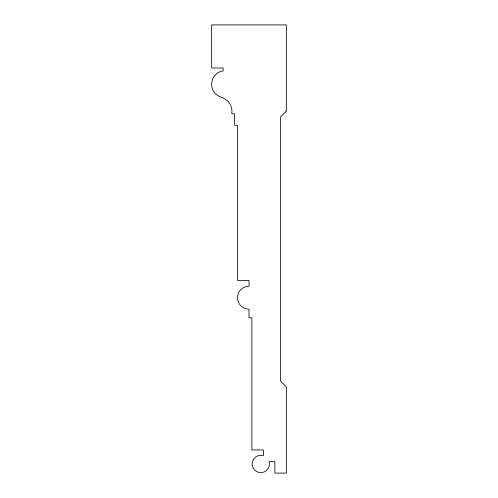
<?xml version="1.0" encoding="UTF-8"?>
<svg xmlns="http://www.w3.org/2000/svg" width="498" height="498" viewBox="0 0 498 498"><rect width="100%" height="100%" fill="white"/><g stroke="black" fill="none" stroke-linecap="round" stroke-linejoin="round"><path stroke-width="0.75" d="M286.35 111.091L280.604 116.837L280.604 381.163L286.35 386.909L286.35 473.1L274.859 473.1L274.859 461.609L269.113 461.609A8.659 8.659 0 0 1 261.494 472.596A8.659 8.659 0 0 1 252.175 463.009A8.659 8.659 0 0 1 263.367 455.701L263.367 449.955L251.876 449.955L251.876 317.792L249 317.792L249 309.171A11.491 11.491 0 0 1 237.509 297.68A11.491 11.491 0 0 1 249 286.188L249 280.442L237.509 280.442L237.509 125.297L234.633 125.297L234.633 113.805L231.763 113.805A14.641 14.641 0 0 0 222.737 97.838L220.122 96.799A13.521 13.521 0 0 1 223.141 70.872L223.141 67.996L211.65 67.996L211.65 24.9L286.35 24.9L286.35 111.091"/></g></svg>
